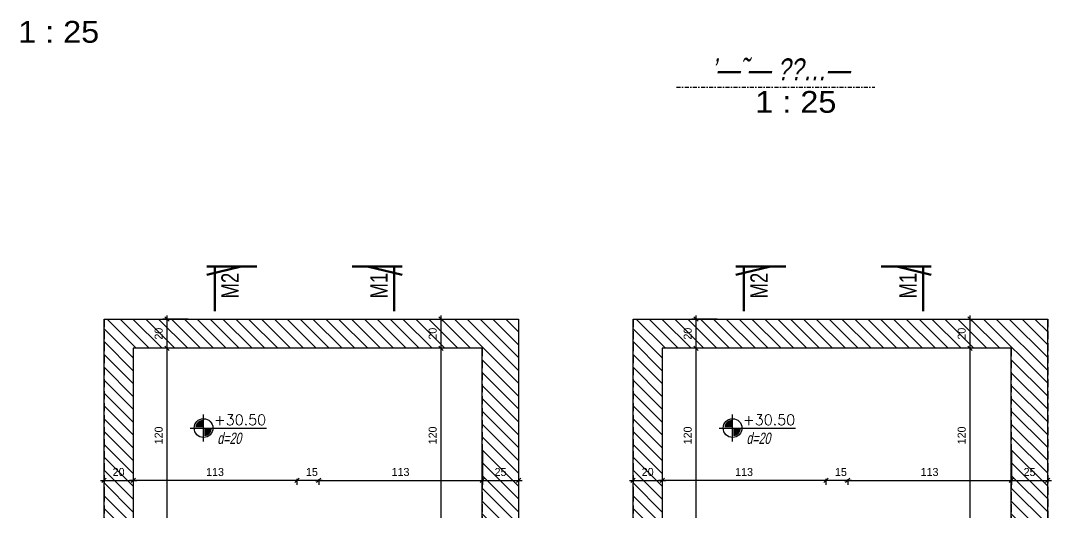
# Model space of a CAD drawing. Header units: inches. Extents: x -5298 to 11252, y 8210 to 22495.
# Drawn here: x 9071 to 9780, y 12051 to 12389 of the extents above; entities that cross this region are included whole.
import ezdxf
from ezdxf.enums import TextEntityAlignment as Align

# ---------------------------------------------------------------- set-up
doc = ezdxf.new("R2010")
doc.units = ezdxf.units.IN
doc.header["$LTSCALE"] = 11
doc.header["$MEASUREMENT"] = 0
doc.linetypes.add('DASHDOT2', pattern=[0.5, 0.25, -0.125, 0, -0.125])
doc.linetypes.add('DASHED2', pattern=[0.375, 0.25, -0.125])
doc.layers.get('Defpoints').update_dxf_attribs({"color": 40})
for name, color, linetype in [('BEAM', 3, 'Continuous'), ('D7', 2, 'Continuous'), ('dim-50-v', 2, 'Continuous'), ('ENG_beton nifsak', 4, 'Continuous'), ('ENG_beton ole', 3, 'DASHED2'), ('ENG_level', 1, 'DASHDOT2'), ('HATCH', 8, 'Continuous')]:
    doc.layers.add(name, color=color, linetype=linetype)
doc.layers.add('W', color=1, linetype='Continuous', lineweight=50)
doc.styles.add('AA', font='hebtxt', dxfattribs={"width": 0.8, "oblique": 8})
doc.styles.add('AD', font='oron')
doc.styles.add('HEBREW', font='hebtxt-weld.shx', dxfattribs={"width": 0.8, "oblique": 12})
doc.styles.add('HEBTXT', font='hebtxt-weld.shx')
doc.styles.add('ROMANS', font='romans')
doc.dimstyles.new('25', dxfattribs={"dimtxt": 5.5, "dimasz": 3, "dimexe": 3, "dimexo": 6, "dimgap": 3, "dimtad": 1, "dimdec": 0, "dimrnd": 0.5, "dimdsep": 46, "dimtxsty": 'HEBTXT', "dimblk1": 'OBLIQUE', "dimblk2": 'OBLIQUE', "dimsah": 1, "dimcen": 1, "dimdle": 2.5, "dimclre": 9, "dimclrt": 3, "dimadec": 0, "dimazin": 0, "dimtfac": 1, "dimtdec": 0, "dimtix": 1, "dimtmove": 2, "dimatfit": 3, "dimldrblk": 'OBLIQUE', "dimfxl": 1, "dimtolj": 1, "dimarcsym": 0})

# ---------------------------------------------------------------- blocks, each defined once
blk = doc.blocks.new('_OBLIQUE')
at = {"color": 0, "linetype": 'ByBlock'}
blk.add_line((-0.5, -0.5), (0.5, 0.5), dxfattribs=at)
blk = doc.blocks.new('*D379')
at = {"layer": 'Defpoints', "color": 0, "linetype": 'Continuous', "transparency": 16777216}
for p in [(9752.34, 12099.24, 0), (9777.34, 12072.56), (9777.34, 12052.56)]:
    blk.add_point(p, dxfattribs=at)
at = {"layer": 'dim-50-v', "color": 9, "linetype": 'Continuous', "lineweight": -2, "transparency": 16777216}
for p, q in [((9752.34, 12093.24), (9752.34, 12069.56)), ((9777.34, 12058.56), (9777.34, 12075.56))]:
    blk.add_line(p, q, dxfattribs=at)
at = {"layer": 'dim-50-v', "color": 0, "linetype": 'Continuous', "lineweight": -2, "transparency": 16777216}
blk.add_line((9749.84, 12072.56), (9779.84, 12072.56), dxfattribs=at)
at = {"layer": 'dim-50-v', "color": 0, "linetype": 'Continuous', "lineweight": -2, "transparency": 16777216, "xscale": 3, "yscale": 3, "zscale": 3, "rotation": 180}
blk.add_blockref('_OBLIQUE', (9752.34, 12072.56), dxfattribs=at)
at = {"layer": 'dim-50-v', "color": 0, "linetype": 'Continuous', "lineweight": -2, "transparency": 16777216, "xscale": 3, "yscale": 3, "zscale": 3}
blk.add_blockref('_OBLIQUE', (9777.34, 12072.56), dxfattribs=at)
at = {"layer": 'dim-50-v', "color": 3, "linetype": 'Continuous', "transparency": 16777216, "insert": (9764.84, 12078.31), "char_height": 5.5, "attachment_point": 5, "style": 'HEBTXT'}
blk.add_mtext('\\A1;25', dxfattribs=at)
blk = doc.blocks.new('*D256')
at = {"layer": 'Defpoints', "color": 0, "linetype": 'Continuous', "transparency": 16777216}
for p in [(9752.34, 12099.24, 0), (9639.84, 12079.38), (9752.34, 12072.56)]:
    blk.add_point(p, dxfattribs=at)
at = {"layer": 'dim-50-v', "color": 9, "linetype": 'Continuous', "lineweight": -2, "transparency": 16777216}
for p, q in [((9752.34, 12093.24), (9752.34, 12069.56)), ((9639.84, 12073.38), (9639.84, 12069.56))]:
    blk.add_line(p, q, dxfattribs=at)
at = {"layer": 'dim-50-v', "color": 0, "linetype": 'Continuous', "lineweight": -2, "transparency": 16777216}
blk.add_line((9637.34, 12072.56), (9754.84, 12072.56), dxfattribs=at)
at = {"layer": 'dim-50-v', "color": 0, "linetype": 'Continuous', "lineweight": -2, "transparency": 16777216, "xscale": 3, "yscale": 3, "zscale": 3, "rotation": 180}
blk.add_blockref('_OBLIQUE', (9639.84, 12072.56), dxfattribs=at)
at = {"layer": 'dim-50-v', "color": 0, "linetype": 'Continuous', "lineweight": -2, "transparency": 16777216, "xscale": 3, "yscale": 3, "zscale": 3}
blk.add_blockref('_OBLIQUE', (9752.34, 12072.56), dxfattribs=at)
at = {"layer": 'dim-50-v', "color": 3, "linetype": 'Continuous', "transparency": 16777216, "insert": (9696.09, 12078.31), "char_height": 5.5, "attachment_point": 5, "style": 'HEBTXT'}
blk.add_mtext('\\A1;113', dxfattribs=at)
blk = doc.blocks.new('*D380')
at = {"layer": 'Defpoints', "color": 0, "linetype": 'Continuous', "transparency": 16777216}
for p in [(9512.34, 12099.24, 0), (9512.34, 12072.56), (9492.34, 12052.56)]:
    blk.add_point(p, dxfattribs=at)
at = {"layer": 'dim-50-v', "color": 9, "linetype": 'Continuous', "lineweight": -2, "transparency": 16777216}
for p, q in [((9512.34, 12093.24), (9512.34, 12069.56)), ((9492.34, 12058.56), (9492.34, 12075.56))]:
    blk.add_line(p, q, dxfattribs=at)
at = {"layer": 'dim-50-v', "color": 0, "linetype": 'Continuous', "lineweight": -2, "transparency": 16777216}
blk.add_line((9489.84, 12072.56), (9514.84, 12072.56), dxfattribs=at)
at = {"layer": 'dim-50-v', "color": 0, "linetype": 'Continuous', "lineweight": -2, "transparency": 16777216, "xscale": 3, "yscale": 3, "zscale": 3, "rotation": 180}
blk.add_blockref('_OBLIQUE', (9492.34, 12072.56), dxfattribs=at)
at = {"layer": 'dim-50-v', "color": 0, "linetype": 'Continuous', "lineweight": -2, "transparency": 16777216, "xscale": 3, "yscale": 3, "zscale": 3}
blk.add_blockref('_OBLIQUE', (9512.34, 12072.56), dxfattribs=at)
at = {"layer": 'dim-50-v', "color": 3, "linetype": 'Continuous', "transparency": 16777216, "insert": (9502.34, 12078.31), "char_height": 5.5, "attachment_point": 5, "style": 'HEBTXT'}
blk.add_mtext('\\A1;20', dxfattribs=at)
blk = doc.blocks.new('*D257')
at = {"layer": 'Defpoints', "color": 0, "linetype": 'Continuous', "transparency": 16777216}
for p in [(9624.84, 12079.69), (9639.84, 12079.38), (9624.84, 12072.56)]:
    blk.add_point(p, dxfattribs=at)
at = {"layer": 'dim-50-v', "color": 9, "linetype": 'Continuous', "lineweight": -2, "transparency": 16777216}
for p, q in [((9624.84, 12073.69), (9624.84, 12069.56)), ((9639.84, 12073.38), (9639.84, 12069.56))]:
    blk.add_line(p, q, dxfattribs=at)
at = {"layer": 'dim-50-v', "color": 0, "linetype": 'Continuous', "lineweight": -2, "transparency": 16777216}
blk.add_line((9642.34, 12072.56), (9622.34, 12072.56), dxfattribs=at)
at = {"layer": 'dim-50-v', "color": 0, "linetype": 'Continuous', "lineweight": -2, "transparency": 16777216, "xscale": 3, "yscale": 3, "zscale": 3, "rotation": 180}
blk.add_blockref('_OBLIQUE', (9624.84, 12072.56), dxfattribs=at)
at = {"layer": 'dim-50-v', "color": 0, "linetype": 'Continuous', "lineweight": -2, "transparency": 16777216, "xscale": 3, "yscale": 3, "zscale": 3}
blk.add_blockref('_OBLIQUE', (9639.84, 12072.56), dxfattribs=at)
at = {"layer": 'dim-50-v', "color": 3, "linetype": 'Continuous', "transparency": 16777216, "insert": (9635.17, 12078.31), "char_height": 5.5, "attachment_point": 5, "style": 'HEBTXT'}
blk.add_mtext('\\A1;15', dxfattribs=at)
blk = doc.blocks.new('*D258')
at = {"layer": 'Defpoints', "color": 0, "linetype": 'Continuous', "transparency": 16777216}
for p in [(9512.34, 12099.24, 0), (9624.84, 12079.69), (9512.34, 12072.56)]:
    blk.add_point(p, dxfattribs=at)
at = {"layer": 'dim-50-v', "color": 9, "linetype": 'Continuous', "lineweight": -2, "transparency": 16777216}
for p, q in [((9512.34, 12093.24), (9512.34, 12069.56)), ((9624.84, 12073.69), (9624.84, 12069.56))]:
    blk.add_line(p, q, dxfattribs=at)
at = {"layer": 'dim-50-v', "color": 0, "linetype": 'Continuous', "lineweight": -2, "transparency": 16777216}
blk.add_line((9627.34, 12072.56), (9509.84, 12072.56), dxfattribs=at)
at = {"layer": 'dim-50-v', "color": 0, "linetype": 'Continuous', "lineweight": -2, "transparency": 16777216, "xscale": 3, "yscale": 3, "zscale": 3, "rotation": 180}
blk.add_blockref('_OBLIQUE', (9512.34, 12072.56), dxfattribs=at)
at = {"layer": 'dim-50-v', "color": 0, "linetype": 'Continuous', "lineweight": -2, "transparency": 16777216, "xscale": 3, "yscale": 3, "zscale": 3}
blk.add_blockref('_OBLIQUE', (9624.84, 12072.56), dxfattribs=at)
at = {"layer": 'dim-50-v', "color": 3, "linetype": 'Continuous', "transparency": 16777216, "insert": (9568.59, 12078.31), "char_height": 5.5, "attachment_point": 5, "style": 'HEBTXT'}
blk.add_mtext('\\A1;113', dxfattribs=at)
blk = doc.blocks.new('*D259')
at = {"layer": 'Defpoints', "color": 0, "linetype": 'Continuous', "transparency": 16777216}
for p in [(9723.95, 12163.52), (9750.78, 12163.52, 0), (9752.29, 12043.52, 0)]:
    blk.add_point(p, dxfattribs=at)
at = {"layer": 'dim-50-v', "color": 0, "linetype": 'Continuous', "lineweight": -2, "transparency": 16777216}
blk.add_line((9723.95, 12041.02), (9723.95, 12166.02), dxfattribs=at)
at = {"layer": 'dim-50-v', "color": 9, "linetype": 'Continuous', "lineweight": -2, "transparency": 16777216}
for p, q in [((9744.78, 12163.52), (9720.95, 12163.52)), ((9746.29, 12043.52), (9720.95, 12043.52))]:
    blk.add_line(p, q, dxfattribs=at)
at = {"layer": 'dim-50-v', "color": 0, "linetype": 'Continuous', "lineweight": -2, "transparency": 16777216, "xscale": 3, "yscale": 3, "zscale": 3}
for p, rotation in [((9723.95, 12163.52), 90), ((9723.95, 12043.52), 270)]:
    blk.add_blockref('_OBLIQUE', p, dxfattribs=dict(at, rotation=rotation))
at = {"layer": 'dim-50-v', "color": 3, "linetype": 'Continuous', "transparency": 16777216, "insert": (9718.2, 12103.52), "char_height": 5.5, "attachment_point": 5, "rotation": 90, "style": 'HEBTXT'}
blk.add_mtext('\\A1;120', dxfattribs=at)
blk = doc.blocks.new('*D260')
at = {"layer": 'Defpoints', "color": 0, "linetype": 'Continuous', "transparency": 16777216}
for p in [(9535.62, 12163.52), (9562.45, 12163.52, 0), (9546.44, 12043.52, 0)]:
    blk.add_point(p, dxfattribs=at)
at = {"layer": 'dim-50-v', "color": 0, "linetype": 'Continuous', "lineweight": -2, "transparency": 16777216}
blk.add_line((9535.62, 12041.02), (9535.62, 12166.02), dxfattribs=at)
at = {"layer": 'dim-50-v', "color": 9, "linetype": 'Continuous', "lineweight": -2, "transparency": 16777216}
for p, q in [((9556.45, 12163.52), (9532.62, 12163.52)), ((9540.44, 12043.52), (9532.62, 12043.52))]:
    blk.add_line(p, q, dxfattribs=at)
at = {"layer": 'dim-50-v', "color": 0, "linetype": 'Continuous', "lineweight": -2, "transparency": 16777216, "xscale": 3, "yscale": 3, "zscale": 3}
for p, rotation in [((9535.62, 12163.52), 90), ((9535.62, 12043.52), 270)]:
    blk.add_blockref('_OBLIQUE', p, dxfattribs=dict(at, rotation=rotation))
at = {"layer": 'dim-50-v', "color": 3, "linetype": 'Continuous', "transparency": 16777216, "insert": (9529.87, 12103.52), "char_height": 5.5, "attachment_point": 5, "rotation": 90, "style": 'HEBTXT'}
blk.add_mtext('\\A1;120', dxfattribs=at)
blk = doc.blocks.new('*D355')
at = {"layer": 'Defpoints', "color": 0, "linetype": 'Continuous', "transparency": 16777216}
for p in [(9535.62, 12183.52), (9556.05, 12183.52, 0), (9562.45, 12163.52, 0)]:
    blk.add_point(p, dxfattribs=at)
at = {"layer": 'dim-50-v', "color": 9, "linetype": 'Continuous', "lineweight": -2, "transparency": 16777216}
for p, q in [((9550.05, 12183.52), (9532.62, 12183.52)), ((9556.45, 12163.52), (9532.62, 12163.52))]:
    blk.add_line(p, q, dxfattribs=at)
at = {"layer": 'dim-50-v', "color": 0, "linetype": 'Continuous', "lineweight": -2, "transparency": 16777216}
blk.add_line((9535.62, 12161.02), (9535.62, 12186.02), dxfattribs=at)
at = {"layer": 'dim-50-v', "color": 0, "linetype": 'Continuous', "lineweight": -2, "transparency": 16777216, "xscale": 3, "yscale": 3, "zscale": 3}
for p, rotation in [((9535.62, 12183.52), 90), ((9535.62, 12163.52), 270)]:
    blk.add_blockref('_OBLIQUE', p, dxfattribs=dict(at, rotation=rotation))
at = {"layer": 'dim-50-v', "color": 3, "linetype": 'Continuous', "transparency": 16777216, "insert": (9529.87, 12173.52), "char_height": 5.5, "attachment_point": 5, "rotation": 90, "style": 'HEBTXT'}
blk.add_mtext('\\A1;20', dxfattribs=at)
blk = doc.blocks.new('*D440')
at = {"layer": 'Defpoints', "color": 0, "linetype": 'Continuous', "transparency": 16777216}
for p in [(9723.95, 12183.52), (9726.42, 12183.52, 0), (9750.78, 12163.52, 0)]:
    blk.add_point(p, dxfattribs=at)
at = {"layer": 'dim-50-v', "color": 9, "linetype": 'Continuous', "lineweight": -2, "transparency": 16777216}
for p, q in [((9720.42, 12183.52), (9720.95, 12183.52)), ((9744.78, 12163.52), (9720.95, 12163.52))]:
    blk.add_line(p, q, dxfattribs=at)
at = {"layer": 'dim-50-v', "color": 0, "linetype": 'Continuous', "lineweight": -2, "transparency": 16777216}
blk.add_line((9723.95, 12161.02), (9723.95, 12186.02), dxfattribs=at)
at = {"layer": 'dim-50-v', "color": 0, "linetype": 'Continuous', "lineweight": -2, "transparency": 16777216, "xscale": 3, "yscale": 3, "zscale": 3}
for p, rotation in [((9723.95, 12183.52), 90), ((9723.95, 12163.52), 270)]:
    blk.add_blockref('_OBLIQUE', p, dxfattribs=dict(at, rotation=rotation))
at = {"layer": 'dim-50-v', "color": 3, "linetype": 'Continuous', "transparency": 16777216, "insert": (9718.2, 12173.52), "char_height": 5.5, "attachment_point": 5, "rotation": 90, "style": 'HEBTXT'}
blk.add_mtext('\\A1;20', dxfattribs=at)
blk = doc.blocks.new('cncb')
at = {"layer": 'BEAM', "color": 2, "linetype": 'Continuous', "elevation": 0}
blk.add_lwpolyline([(9882.94, 11117.46), (9903, 11117.46), (9903, 11012.47), (9882.94, 11012.47)], close=True, dxfattribs=at)
at = {"layer": 'ENG_beton nifsak', "ltscale": 5, "elevation": 0}
blk.add_lwpolyline([(9903, 11117.46), (9882.94, 11117.46), (9882.94, 11512.08), (10167.94, 11512.08), (10167.94, 10982.08), (9882.94, 10982.08), (9882.94, 11012.47), (9903, 11012.47), (9902.94, 11002.08), (10142.94, 11002.08), (10142.94, 11492.08), (9902.94, 11492.08)], close=True, dxfattribs=at)
blk = doc.blocks.new('PL')
at = {"linetype": 'ByBlock'}
for p, q in [((0, -0.258), (0, 0.258)), ((-0.258, 0), (1.204, 0))]:
    blk.add_line(p, q, dxfattribs=at)
at = {"color": 4, "const_width": 0.14}
for points in [[(-0.014, 0.084, 0.414214), (-0.084, 0.014, 1)], [(0.014, -0.084, 0.414214), (0.084, -0.014, 1)]]:
    blk.add_lwpolyline(points, format="xyb", dxfattribs=at)
at = {"linetype": 'ByBlock'}
blk.add_circle((0, 0), 0.179, dxfattribs=at)
at = {"style": 'ROMANS'}
blk.add_attdef('LEVEL', text='', height=0.2, dxfattribs=at).set_placement((0.698, 0.157), align=Align.MIDDLE)
blk = doc.blocks.new('*D941')
at = {"layer": 'Defpoints', "color": 0, "linetype": 'Continuous', "transparency": 16777216}
for p in [(9388.68, 12099.24, 0), (9413.67, 12072.56), (9413.67, 12052.56)]:
    blk.add_point(p, dxfattribs=at)
at = {"layer": 'dim-50-v', "color": 9, "linetype": 'Continuous', "lineweight": -2, "transparency": 16777216}
for p, q in [((9388.68, 12093.24), (9388.68, 12069.56)), ((9413.67, 12058.56), (9413.67, 12075.56))]:
    blk.add_line(p, q, dxfattribs=at)
at = {"layer": 'dim-50-v', "color": 0, "linetype": 'Continuous', "lineweight": -2, "transparency": 16777216}
blk.add_line((9386.18, 12072.56), (9416.17, 12072.56), dxfattribs=at)
at = {"layer": 'dim-50-v', "color": 0, "linetype": 'Continuous', "lineweight": -2, "transparency": 16777216, "xscale": 3, "yscale": 3, "zscale": 3, "rotation": 180}
blk.add_blockref('_OBLIQUE', (9388.68, 12072.56), dxfattribs=at)
at = {"layer": 'dim-50-v', "color": 0, "linetype": 'Continuous', "lineweight": -2, "transparency": 16777216, "xscale": 3, "yscale": 3, "zscale": 3}
blk.add_blockref('_OBLIQUE', (9413.67, 12072.56), dxfattribs=at)
at = {"layer": 'dim-50-v', "color": 3, "linetype": 'Continuous', "transparency": 16777216, "insert": (9401.18, 12078.31), "char_height": 5.5, "attachment_point": 5, "style": 'HEBTXT'}
blk.add_mtext('\\A1;25', dxfattribs=at)
blk = doc.blocks.new('*D942')
at = {"layer": 'Defpoints', "color": 0, "linetype": 'Continuous', "transparency": 16777216}
for p in [(9388.68, 12099.24, 0), (9276.18, 12079.38), (9388.68, 12072.56)]:
    blk.add_point(p, dxfattribs=at)
at = {"layer": 'dim-50-v', "color": 9, "linetype": 'Continuous', "lineweight": -2, "transparency": 16777216}
for p, q in [((9388.68, 12093.24), (9388.68, 12069.56)), ((9276.18, 12073.38), (9276.18, 12069.56))]:
    blk.add_line(p, q, dxfattribs=at)
at = {"layer": 'dim-50-v', "color": 0, "linetype": 'Continuous', "lineweight": -2, "transparency": 16777216}
blk.add_line((9273.68, 12072.56), (9391.18, 12072.56), dxfattribs=at)
at = {"layer": 'dim-50-v', "color": 0, "linetype": 'Continuous', "lineweight": -2, "transparency": 16777216, "xscale": 3, "yscale": 3, "zscale": 3, "rotation": 180}
blk.add_blockref('_OBLIQUE', (9276.18, 12072.56), dxfattribs=at)
at = {"layer": 'dim-50-v', "color": 0, "linetype": 'Continuous', "lineweight": -2, "transparency": 16777216, "xscale": 3, "yscale": 3, "zscale": 3}
blk.add_blockref('_OBLIQUE', (9388.68, 12072.56), dxfattribs=at)
at = {"layer": 'dim-50-v', "color": 3, "linetype": 'Continuous', "transparency": 16777216, "insert": (9332.43, 12078.31), "char_height": 5.5, "attachment_point": 5, "style": 'HEBTXT'}
blk.add_mtext('\\A1;113', dxfattribs=at)
blk = doc.blocks.new('*D943')
at = {"layer": 'Defpoints', "color": 0, "linetype": 'Continuous', "transparency": 16777216}
for p in [(9148.67, 12099.24, 0), (9148.67, 12072.56), (9128.68, 12052.56)]:
    blk.add_point(p, dxfattribs=at)
at = {"layer": 'dim-50-v', "color": 9, "linetype": 'Continuous', "lineweight": -2, "transparency": 16777216}
for p, q in [((9148.67, 12093.24), (9148.67, 12069.56)), ((9128.68, 12058.56), (9128.68, 12075.56))]:
    blk.add_line(p, q, dxfattribs=at)
at = {"layer": 'dim-50-v', "color": 0, "linetype": 'Continuous', "lineweight": -2, "transparency": 16777216}
blk.add_line((9126.18, 12072.56), (9151.17, 12072.56), dxfattribs=at)
at = {"layer": 'dim-50-v', "color": 0, "linetype": 'Continuous', "lineweight": -2, "transparency": 16777216, "xscale": 3, "yscale": 3, "zscale": 3, "rotation": 180}
blk.add_blockref('_OBLIQUE', (9128.68, 12072.56), dxfattribs=at)
at = {"layer": 'dim-50-v', "color": 0, "linetype": 'Continuous', "lineweight": -2, "transparency": 16777216, "xscale": 3, "yscale": 3, "zscale": 3}
blk.add_blockref('_OBLIQUE', (9148.67, 12072.56), dxfattribs=at)
at = {"layer": 'dim-50-v', "color": 3, "linetype": 'Continuous', "transparency": 16777216, "insert": (9138.67, 12078.31), "char_height": 5.5, "attachment_point": 5, "style": 'HEBTXT'}
blk.add_mtext('\\A1;20', dxfattribs=at)
blk = doc.blocks.new('*D944')
at = {"layer": 'Defpoints', "color": 0, "linetype": 'Continuous', "transparency": 16777216}
for p in [(9261.18, 12079.69), (9276.18, 12079.38), (9261.18, 12072.56)]:
    blk.add_point(p, dxfattribs=at)
at = {"layer": 'dim-50-v', "color": 9, "linetype": 'Continuous', "lineweight": -2, "transparency": 16777216}
for p, q in [((9261.18, 12073.69), (9261.18, 12069.56)), ((9276.18, 12073.38), (9276.18, 12069.56))]:
    blk.add_line(p, q, dxfattribs=at)
at = {"layer": 'dim-50-v', "color": 0, "linetype": 'Continuous', "lineweight": -2, "transparency": 16777216}
blk.add_line((9278.68, 12072.56), (9258.68, 12072.56), dxfattribs=at)
at = {"layer": 'dim-50-v', "color": 0, "linetype": 'Continuous', "lineweight": -2, "transparency": 16777216, "xscale": 3, "yscale": 3, "zscale": 3, "rotation": 180}
blk.add_blockref('_OBLIQUE', (9261.18, 12072.56), dxfattribs=at)
at = {"layer": 'dim-50-v', "color": 0, "linetype": 'Continuous', "lineweight": -2, "transparency": 16777216, "xscale": 3, "yscale": 3, "zscale": 3}
blk.add_blockref('_OBLIQUE', (9276.18, 12072.56), dxfattribs=at)
at = {"layer": 'dim-50-v', "color": 3, "linetype": 'Continuous', "transparency": 16777216, "insert": (9271.51, 12078.31), "char_height": 5.5, "attachment_point": 5, "style": 'HEBTXT'}
blk.add_mtext('\\A1;15', dxfattribs=at)
blk = doc.blocks.new('*D945')
at = {"layer": 'Defpoints', "color": 0, "linetype": 'Continuous', "transparency": 16777216}
for p in [(9148.67, 12099.24, 0), (9261.18, 12079.69), (9148.67, 12072.56)]:
    blk.add_point(p, dxfattribs=at)
at = {"layer": 'dim-50-v', "color": 9, "linetype": 'Continuous', "lineweight": -2, "transparency": 16777216}
for p, q in [((9148.67, 12093.24), (9148.67, 12069.56)), ((9261.18, 12073.69), (9261.18, 12069.56))]:
    blk.add_line(p, q, dxfattribs=at)
at = {"layer": 'dim-50-v', "color": 0, "linetype": 'Continuous', "lineweight": -2, "transparency": 16777216}
blk.add_line((9263.68, 12072.56), (9146.17, 12072.56), dxfattribs=at)
at = {"layer": 'dim-50-v', "color": 0, "linetype": 'Continuous', "lineweight": -2, "transparency": 16777216, "xscale": 3, "yscale": 3, "zscale": 3, "rotation": 180}
blk.add_blockref('_OBLIQUE', (9148.67, 12072.56), dxfattribs=at)
at = {"layer": 'dim-50-v', "color": 0, "linetype": 'Continuous', "lineweight": -2, "transparency": 16777216, "xscale": 3, "yscale": 3, "zscale": 3}
blk.add_blockref('_OBLIQUE', (9261.18, 12072.56), dxfattribs=at)
at = {"layer": 'dim-50-v', "color": 3, "linetype": 'Continuous', "transparency": 16777216, "insert": (9204.93, 12078.31), "char_height": 5.5, "attachment_point": 5, "style": 'HEBTXT'}
blk.add_mtext('\\A1;113', dxfattribs=at)
blk = doc.blocks.new('*D946')
at = {"layer": 'Defpoints', "color": 0, "linetype": 'Continuous', "transparency": 16777216}
for p in [(9360.29, 12163.52), (9387.12, 12163.52, 0), (9388.62, 12043.52, 0)]:
    blk.add_point(p, dxfattribs=at)
at = {"layer": 'dim-50-v', "color": 0, "linetype": 'Continuous', "lineweight": -2, "transparency": 16777216}
blk.add_line((9360.29, 12041.02), (9360.29, 12166.02), dxfattribs=at)
at = {"layer": 'dim-50-v', "color": 9, "linetype": 'Continuous', "lineweight": -2, "transparency": 16777216}
for p, q in [((9381.12, 12163.52), (9357.29, 12163.52)), ((9382.62, 12043.52), (9357.29, 12043.52))]:
    blk.add_line(p, q, dxfattribs=at)
at = {"layer": 'dim-50-v', "color": 0, "linetype": 'Continuous', "lineweight": -2, "transparency": 16777216, "xscale": 3, "yscale": 3, "zscale": 3}
for p, rotation in [((9360.29, 12163.52), 90), ((9360.29, 12043.52), 270)]:
    blk.add_blockref('_OBLIQUE', p, dxfattribs=dict(at, rotation=rotation))
at = {"layer": 'dim-50-v', "color": 3, "linetype": 'Continuous', "transparency": 16777216, "insert": (9354.54, 12103.52), "char_height": 5.5, "attachment_point": 5, "rotation": 90, "style": 'HEBTXT'}
blk.add_mtext('\\A1;120', dxfattribs=at)
blk = doc.blocks.new('*D947')
at = {"layer": 'Defpoints', "color": 0, "linetype": 'Continuous', "transparency": 16777216}
for p in [(9171.95, 12163.52), (9198.78, 12163.52, 0), (9182.77, 12043.52, 0)]:
    blk.add_point(p, dxfattribs=at)
at = {"layer": 'dim-50-v', "color": 0, "linetype": 'Continuous', "lineweight": -2, "transparency": 16777216}
blk.add_line((9171.95, 12041.02), (9171.95, 12166.02), dxfattribs=at)
at = {"layer": 'dim-50-v', "color": 9, "linetype": 'Continuous', "lineweight": -2, "transparency": 16777216}
for p, q in [((9192.78, 12163.52), (9168.95, 12163.52)), ((9176.77, 12043.52), (9168.95, 12043.52))]:
    blk.add_line(p, q, dxfattribs=at)
at = {"layer": 'dim-50-v', "color": 0, "linetype": 'Continuous', "lineweight": -2, "transparency": 16777216, "xscale": 3, "yscale": 3, "zscale": 3}
for p, rotation in [((9171.95, 12163.52), 90), ((9171.95, 12043.52), 270)]:
    blk.add_blockref('_OBLIQUE', p, dxfattribs=dict(at, rotation=rotation))
at = {"layer": 'dim-50-v', "color": 3, "linetype": 'Continuous', "transparency": 16777216, "insert": (9166.2, 12103.52), "char_height": 5.5, "attachment_point": 5, "rotation": 90, "style": 'HEBTXT'}
blk.add_mtext('\\A1;120', dxfattribs=at)
blk = doc.blocks.new('*D934')
at = {"layer": 'Defpoints', "color": 0, "linetype": 'Continuous', "transparency": 16777216}
for p in [(9171.95, 12183.52), (9192.39, 12183.52, 0), (9198.78, 12163.52, 0)]:
    blk.add_point(p, dxfattribs=at)
at = {"layer": 'dim-50-v', "color": 9, "linetype": 'Continuous', "lineweight": -2, "transparency": 16777216}
for p, q in [((9186.39, 12183.52), (9168.95, 12183.52)), ((9192.78, 12163.52), (9168.95, 12163.52))]:
    blk.add_line(p, q, dxfattribs=at)
at = {"layer": 'dim-50-v', "color": 0, "linetype": 'Continuous', "lineweight": -2, "transparency": 16777216}
blk.add_line((9171.95, 12161.02), (9171.95, 12186.02), dxfattribs=at)
at = {"layer": 'dim-50-v', "color": 0, "linetype": 'Continuous', "lineweight": -2, "transparency": 16777216, "xscale": 3, "yscale": 3, "zscale": 3}
for p, rotation in [((9171.95, 12183.52), 90), ((9171.95, 12163.52), 270)]:
    blk.add_blockref('_OBLIQUE', p, dxfattribs=dict(at, rotation=rotation))
at = {"layer": 'dim-50-v', "color": 3, "linetype": 'Continuous', "transparency": 16777216, "insert": (9166.2, 12173.52), "char_height": 5.5, "attachment_point": 5, "rotation": 90, "style": 'HEBTXT'}
blk.add_mtext('\\A1;20', dxfattribs=at)
blk = doc.blocks.new('*D933')
at = {"layer": 'Defpoints', "color": 0, "linetype": 'Continuous', "transparency": 16777216}
for p in [(9360.29, 12183.52), (9362.75, 12183.52, 0), (9387.12, 12163.52, 0)]:
    blk.add_point(p, dxfattribs=at)
at = {"layer": 'dim-50-v', "color": 9, "linetype": 'Continuous', "lineweight": -2, "transparency": 16777216}
for p, q in [((9356.75, 12183.52), (9357.29, 12183.52)), ((9381.12, 12163.52), (9357.29, 12163.52))]:
    blk.add_line(p, q, dxfattribs=at)
at = {"layer": 'dim-50-v', "color": 0, "linetype": 'Continuous', "lineweight": -2, "transparency": 16777216}
blk.add_line((9360.29, 12161.02), (9360.29, 12186.02), dxfattribs=at)
at = {"layer": 'dim-50-v', "color": 0, "linetype": 'Continuous', "lineweight": -2, "transparency": 16777216, "xscale": 3, "yscale": 3, "zscale": 3}
for p, rotation in [((9360.29, 12183.52), 90), ((9360.29, 12163.52), 270)]:
    blk.add_blockref('_OBLIQUE', p, dxfattribs=dict(at, rotation=rotation))
at = {"layer": 'dim-50-v', "color": 3, "linetype": 'Continuous', "transparency": 16777216, "insert": (9354.54, 12173.52), "char_height": 5.5, "attachment_point": 5, "rotation": 90, "style": 'HEBTXT'}
blk.add_mtext('\\A1;20', dxfattribs=at)

msp = doc.modelspace()

# ---------------------------------------------------------------- hatches: boundary and pattern name
at = {"layer": 'HATCH', "linetype": 'Continuous', "transparency": 33554687}
h = msp.add_hatch(dxfattribs=at)
h.set_pattern_fill('ANSI31', color=256, scale=50, angle=270)
h.set_pattern_definition([(315, (1572.782, 720.372), (4.4194174, 4.4194174), [])])
h.paths.add_polyline_path([(9388.62, 12163.52), (9388.62, 12015.52), (9388.62, 12015.52), (9388.62, 12015.52), (9388.62, 11673.52), (9148.62, 11673.52), (9148.62, 11683.52), (9128.62, 11683.52), (9128.62, 11653.52), (9413.62, 11653.52), (9413.62, 12183.52), (9128.62, 12183.52), (9128.62, 12063.52), (9128.62, 11788.82), (9148.62, 11788.82), (9148.62, 11931.52), (9148.62, 11931.52), (9148.62, 11931.52), (9148.62, 12063.52), (9148.62, 12163.52)])
h.paths.add_polyline_path([(9395.35, 11695.15), (9407, 11695.15), (9407, 11703.4), (9395.35, 11703.4)], flags=24)
h.paths.add_polyline_path([(9395.35, 12074.18), (9407, 12074.18), (9407, 12082.43), (9395.35, 12082.43)], flags=24)
h.paths.add_polyline_path([(9132.85, 12074.18), (9144.5, 12074.18), (9144.5, 12082.43), (9132.85, 12082.43)], flags=24)
h.paths.add_polyline_path([(9170.33, 12167.69), (9170.33, 12179.35), (9162.08, 12179.35), (9162.08, 12167.69)], flags=24)
h.paths.add_polyline_path([(9170.33, 11657.69), (9170.33, 11669.35), (9162.08, 11669.35), (9162.08, 11657.69)], flags=24)
h = msp.add_hatch(dxfattribs=at)
h.set_pattern_fill('ANSI31', color=256, scale=50, angle=270)
h.set_pattern_definition([(315, (1936.4474, 720.372), (4.4194174, 4.4194174), [])])
h.paths.add_polyline_path([(9752.29, 12163.52), (9752.29, 12015.52), (9752.29, 12015.52), (9752.29, 12015.52), (9752.29, 11673.52), (9512.29, 11673.52), (9512.29, 11683.52), (9492.29, 11683.52), (9492.29, 11653.52), (9777.29, 11653.52), (9777.29, 12183.52), (9492.29, 12183.52), (9492.29, 12063.52), (9492.29, 11788.82), (9512.29, 11788.82), (9512.29, 11931.52), (9512.29, 11931.52), (9512.29, 11931.52), (9512.29, 12063.52), (9512.29, 12163.52)])
h.paths.add_polyline_path([(9759.01, 11695.15), (9770.67, 11695.15), (9770.67, 11703.4), (9759.01, 11703.4)], flags=24)
h.paths.add_polyline_path([(9759.01, 12074.18), (9770.67, 12074.18), (9770.67, 12082.43), (9759.01, 12082.43)], flags=24)
h.paths.add_polyline_path([(9496.51, 12074.18), (9508.17, 12074.18), (9508.17, 12082.43), (9496.51, 12082.43)], flags=24)
h.paths.add_polyline_path([(9533.99, 12167.69), (9533.99, 12179.35), (9525.74, 12179.35), (9525.74, 12167.69)], flags=24)
h.paths.add_polyline_path([(9533.99, 11657.69), (9533.99, 11669.35), (9525.74, 11669.35), (9525.74, 11657.69)], flags=24)

# ---------------------------------------------------------------- linework, layer by layer
at = {"layer": 'ENG_beton ole', "ltscale": 2}
for p, q in [((9128.62, 12183.52, 0), (9413.62, 12183.52, 0)), ((9128.62, 12183.52, 0), (9128.62, 12063.52, 0)), ((9413.62, 12183.52, 0), (9413.62, 11653.52, 0)), ((9492.29, 12183.52, 0), (9777.29, 12183.52, 0)), ((9492.29, 12183.52, 0), (9492.29, 12063.52, 0)), ((9777.29, 12183.52, 0), (9777.29, 11653.52, 0)), ((9388.62, 12163.52, 0), (9148.62, 12163.52, 0)), ((9148.62, 12163.52, 0), (9148.62, 11788.82, 0)), ((9388.62, 12163.52, 0), (9388.62, 11673.52, 0)), ((9752.29, 12163.52, 0), (9512.29, 12163.52, 0)), ((9512.29, 12163.52, 0), (9512.29, 11788.82, 0)), ((9752.29, 12163.52, 0), (9752.29, 11673.52, 0)), ((9128.62, 12063.52, 0), (9128.62, 11788.82, 0)), ((9492.29, 12063.52, 0), (9492.29, 11788.82, 0))]:
    msp.add_line(p, q, dxfattribs=at)
at = {"layer": 'ENG_level', "color": 1}
msp.add_line((9522.23, 12343.16, 0), (9658.49, 12343.16, 0), dxfattribs=at)
at = {"layer": 'W'}
for p, q in [((9223.01, 12219.65, 0), (9199.34, 12214.06, 0)), ((9199.34, 12219.65, 0), (9223.01, 12219.65, 0)), ((9309.85, 12219.65, 0), (9333.52, 12214.06, 0)), ((9333.52, 12219.65, 0), (9309.85, 12219.65, 0)), ((9586.67, 12219.65, 0), (9563, 12214.06, 0)), ((9563, 12219.65, 0), (9586.67, 12219.65, 0)), ((9673.52, 12219.65, 0), (9697.19, 12214.06, 0)), ((9697.19, 12219.65, 0), (9673.52, 12219.65, 0))]:
    msp.add_line(p, q, dxfattribs=at)
at = {"layer": 'W', "elevation": 0}
for points in [[(9204.75, 12188.98), (9204.75, 12219.65), (9233.71, 12219.65)], [(9328.11, 12188.98), (9328.11, 12219.65), (9299.14, 12219.65)], [(9568.41, 12188.98), (9568.41, 12219.65), (9597.38, 12219.65)], [(9691.78, 12188.98), (9691.78, 12219.65), (9662.81, 12219.65)]]:
    msp.add_lwpolyline(points, dxfattribs=at)

# ---------------------------------------------------------------- block references
at = {"layer": 'BEAM', "linetype": 'Continuous'}
for p in [(-754.32, 671.45, 0), (-390.66, 671.45, 0)]:
    msp.add_blockref('cncb', p, dxfattribs=at)
at = {"layer": 'D7', "xscale": 36, "yscale": 36, "zscale": 36}
for p in [(9197.03, 12108.58, 0), (9560.69, 12108.58, 0)]:
    msp.add_blockref('PL', p, dxfattribs=at).add_auto_attribs({'LEVEL': '+30.50'})

# ---------------------------------------------------------------- texts
at = {"layer": 'D7', "style": 'AA', "oblique": 12, "width": 0.7}
for p in [(9206.56, 12097.61, 0), (9570.23, 12097.61, 0)]:
    msp.add_text('d=20', height=7.8, dxfattribs=at).set_placement(p)
at = {"layer": 'ENG_level', "color": 1, "style": 'HEBTXT', "width": 1.11}
for p in [(9097.45, 12381.2, 0), (9604.19, 12333, 0)]:
    msp.add_text('1 : 25', height=15, rotation=360, dxfattribs=at).set_placement(p, align=Align.MIDDLE)
at = {"layer": 'ENG_level', "style": 'HEBREW', "oblique": 12, "width": 0.8}
msp.add_text('’—˜— \x9a\x8e…—', height=15, dxfattribs=at).set_placement((9641.08, 12347.91, 0), align=Align.RIGHT)
at = {"layer": 'W', "style": 'AD', "width": 0.8}
for s, p in [('M2', (9221.22, 12197.68, 0)), ('M1', (9323.59, 12197.68, 0)), ('M2', (9584.89, 12197.68, 0)), ('M1', (9687.25, 12197.68, 0))]:
    msp.add_text(s, height=11.953, rotation=90, dxfattribs=at).set_placement(p)

# ---------------------------------------------------------------- dimensions: what is measured, and where the dimension line sits
at = {"layer": 'dim-50-v', "linetype": 'Continuous'}
for base, p1, p2, angle, picture, middle in [((9171.95, 12183.52, 0), (9198.78, 12163.52, 0), (9192.39, 12183.52, 0), 90, '*D934', (9166.2, 12173.52, 0)), ((9360.29, 12183.52, 0), (9387.12, 12163.52, 0), (9362.75, 12183.52, 0), 90, '*D933', (9354.54, 12173.52, 0)), ((9535.62, 12183.52, 0), (9562.45, 12163.52, 0), (9556.05, 12183.52, 0), 90, '*D355', (9529.87, 12173.52, 0)), ((9723.95, 12183.52, 0), (9750.78, 12163.52, 0), (9726.42, 12183.52, 0), 90, '*D440', (9718.2, 12173.52, 0)), ((9171.95, 12163.52, 0), (9182.77, 12043.52, 0), (9198.78, 12163.52, 0), 90, '*D947', (9166.2, 12103.52, 0)), ((9360.29, 12163.52, 0), (9388.62, 12043.52, 0), (9387.12, 12163.52, 0), 90, '*D946', (9354.54, 12103.52, 0)), ((9535.62, 12163.52, 0), (9546.44, 12043.52, 0), (9562.45, 12163.52, 0), 90, '*D260', (9529.87, 12103.52, 0)), ((9723.95, 12163.52, 0), (9752.29, 12043.52, 0), (9750.78, 12163.52, 0), 90, '*D259', (9718.2, 12103.52, 0)), ((9148.67, 12072.56, 0), (9128.68, 12052.56, 0), (9148.67, 12099.24, 0), 180, '*D943', (9138.67, 12078.31, 0)), ((9148.67, 12072.56, 0), (9261.18, 12079.69, 0), (9148.67, 12099.24, 0), 180, '*D945', (9204.93, 12078.31, 0)), ((9388.6789477, 12072.5581035, 0.0002548), (9276.1789481, 12079.3752091, 0.0002548), (9388.6789477, 12099.2386852, 0.0002553), 180, '*D942', (9332.4289479, 12078.3081035, 0.0002548)), ((9413.67, 12072.56, 0), (9388.68, 12099.24, 0), (9413.67, 12052.56, 0), 180, '*D941', (9401.18, 12078.31, 0)), ((9512.34, 12072.56, 0), (9492.34, 12052.56, 0), (9512.34, 12099.24, 0), 180, '*D380', (9502.34, 12078.31, 0)), ((9512.3397, 12072.5581, 0.0003), (9624.8444, 12079.6935, 0.0003), (9512.3397, 12099.2387, 0.0003), 180, '*D258', (9568.592, 12078.3081, 0.0003)), ((9752.3443537, 12072.5581035, 0.0002548), (9639.8443541, 12079.3752091, 0.0002548), (9752.3443537, 12099.2386852, 0.0002553), 180, '*D256', (9696.0943539, 12078.3081035, 0.0002548)), ((9777.34, 12072.56, 0), (9752.34, 12099.24, 0), (9777.34, 12052.56, 0), 180, '*D379', (9764.84, 12078.31, 0))]:
    dim = msp.add_linear_dim(base=base, p1=p1, p2=p2, angle=angle, dimstyle='25', dxfattribs=at)
    dim.commit()
    dim.dimension.update_dxf_attribs({"geometry": picture, "text_midpoint": middle})
for base, p1, p2, picture, middle in [((9261.18, 12072.56, 0), (9276.18, 12079.38, 0), (9261.18, 12079.69, 0), '*D944', (9271.51, 12078.31, 0)), ((9624.84, 12072.56, 0), (9639.84, 12079.38, 0), (9624.84, 12079.69, 0), '*D257', (9635.17, 12078.31, 0))]:
    dim = msp.add_linear_dim(base=base, p1=p1, p2=p2, angle=180, dimstyle='25', dxfattribs=at)
    dim.commit()
    dim.dimension.update_dxf_attribs({"geometry": picture, "text_midpoint": middle, "dimtype": 160})

doc.saveas('drawing.dxf')
